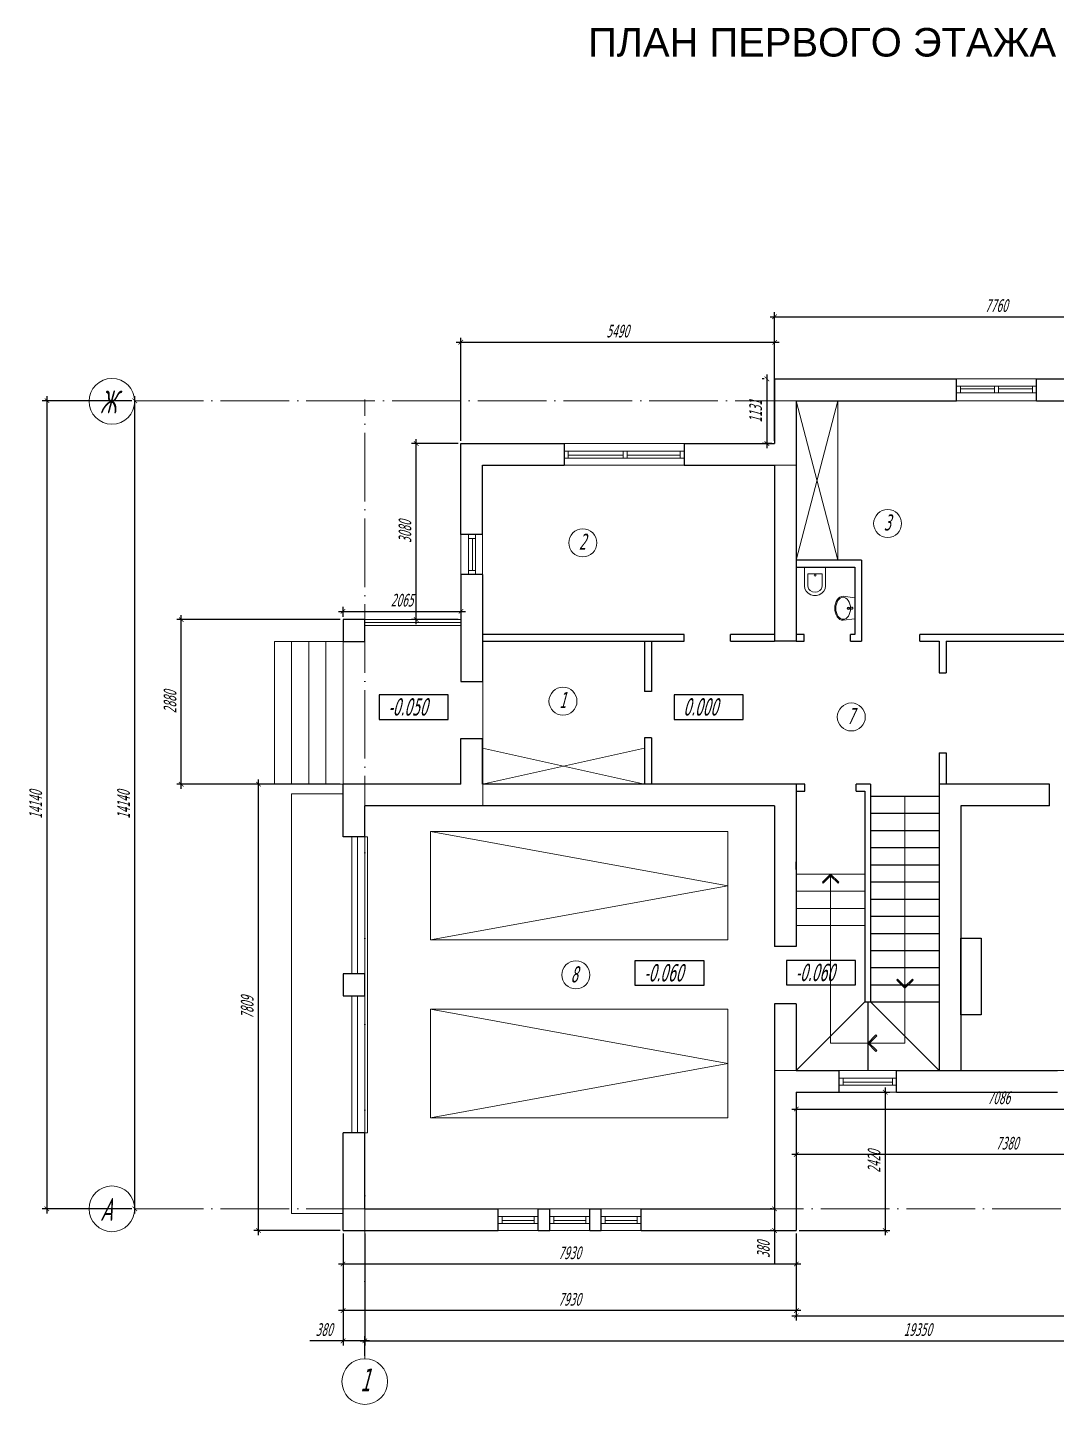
# Model space of a CAD drawing. Header units: millimetres. Extents: x 574812 to 785403, y 231698 to 285481.
# Drawn here: x 623779 to 641798, y 231698 to 255790 of the extents above; entities that cross this region are included whole.
import ezdxf
from ezdxf.enums import TextEntityAlignment as Align

# ---------------------------------------------------------------- set-up
doc = ezdxf.new("R2010")
doc.units = ezdxf.units.MM
doc.header["$PDMODE"] = 34
doc.linetypes.add('ACAD_ISO04W100', pattern=[30, 24, -3, 0, -3])
for name, color, linetype, lineweight in [('hatch-1', 14, 'Continuous', 5), ('WALL', 7, 'Continuous', 53), ('WALL-outdoor', 14, 'Continuous', 30)]:
    doc.layers.add(name, color=color, linetype=linetype, lineweight=lineweight)
for name, color, linetype in [('mebel', 175, 'Continuous'), ('OSI', 154, 'Continuous'), ('otmetki', 9, 'Continuous'), ('Для площадей', 7, 'Continuous')]:
    doc.layers.add(name, color=color, linetype=linetype)
doc.styles.get("Standard").update_dxf_attribs({"font": 'TAHOMA.TTF', "width": 0.6, "oblique": 15, "height": 220})
doc.styles.add('style4', font='ARIAL.TTF', dxfattribs={"height": 200})
doc.dimstyles.new('100', dxfattribs={"dimtxt": 140, "dimasz": 80, "dimexe": 80, "dimexo": 50, "dimgap": 80, "dimtad": 1, "dimdec": 0, "dimtxsty": 'Standard', "dimblk": 'ARCHTICK', "dimcen": 80, "dimdle": 80, "dimadec": 0, "dimazin": 0, "dimtfac": 1, "dimtdec": 0, "dimtmove": 0, "dimatfit": 3, "dimfxl": 0, "dimarcsym": 0})

# ---------------------------------------------------------------- blocks, each defined once
blk = doc.blocks.new('Биде 1')
at = {"linetype": 'Continuous', "lineweight": 0}
for p, q in [((0, 0), (0, -330)), ((370, 0), (0, 0)), ((370, 0), (370, -330)), ((60, -120), (310, -120)), ((60, -120), (60, -330)), ((310, -120), (310, -330))]:
    blk.add_line(p, q, dxfattribs=at)
blk.add_lwpolyline([(185, -128), (174, -132), (170, -143), (174, -153), (185, -158), (196, -153), (200, -143), (196, -132)], close=True, dxfattribs=at)
for points in [[(0, -330), (8, -379), (30, -424), (65, -460)], [(60, -330), (65, -361), (79, -389), (101, -412)], [(65, -460), (110, -485), (159, -498), (211, -498), (260, -485), (305, -460)], [(101, -412), (141, -433), (185, -440), (229, -433), (269, -412)], [(269, -412), (291, -389), (305, -361), (310, -330)], [(305, -460), (340, -424), (362, -379), (370, -330)]]:
    blk.add_lwpolyline(points, dxfattribs=at)
blk = doc.blocks.new('Раковина 1')
at = {"linetype": 'Continuous', "lineweight": 0}
for p, q in [((0, 0), (-38, -289)), ((0, 0), (0, 0)), ((524, 0), (0, 0)), ((524, 0), (524, 0)), ((562, -289), (524, 0)), ((-38, -289), (-33, -330)), ((-33, -330), (-16, -370)), ((-13, -289), (-8, -253)), ((-8, -325), (-13, -289)), ((-8, -253), (8, -218)), ((8, -359), (-8, -325)), ((8, -218), (33, -187)), ((33, -187), (67, -159)), ((67, -159), (109, -136)), ((109, -136), (157, -119)), ((157, -119), (208, -108)), ((208, -108), (262, -105)), ((238, -72), (238, -67)), ((241, -112), (238, -72)), ((244, -121), (251, -174)), ((248, -110), (248, -95)), ((248, -95), (275, -95)), ((248, -96), (275, -96)), ((262, -105), (316, -108)), ((273, -174), (280, -121)), ((275, -95), (275, -110)), ((283, -112), (286, -72)), ((286, -72), (286, -67)), ((316, -108), (367, -119)), ((367, -119), (415, -136)), ((415, -136), (457, -159)), ((457, -159), (491, -187)), ((491, -187), (516, -218)), ((516, -218), (532, -253)), ((532, -325), (516, -359)), ((532, -253), (537, -289)), ((537, -289), (532, -325)), ((539, -370), (556, -330)), ((556, -330), (562, -289)), ((-16, -370), (12, -406)), ((33, -391), (8, -359)), ((12, -406), (50, -438)), ((67, -419), (33, -391)), ((50, -438), (95, -464)), ((109, -442), (67, -419)), ((95, -464), (147, -484)), ((157, -459), (109, -442)), ((147, -484), (203, -496)), ((208, -470), (157, -459)), ((203, -496), (262, -500)), ((262, -473), (208, -470)), ((316, -470), (262, -473)), ((262, -500), (320, -496)), ((367, -459), (316, -470)), ((320, -496), (377, -484)), ((415, -442), (367, -459)), ((377, -484), (429, -464)), ((457, -419), (415, -442)), ((429, -464), (474, -438)), ((491, -391), (457, -419)), ((474, -438), (512, -406)), ((516, -359), (491, -391)), ((512, -406), (539, -370))]:
    blk.add_line(p, q, dxfattribs=at)
blk.add_circle((262, -158), 30, dxfattribs=at)
for centre, radius, start, end in [((262, -70), 25, 339.2856, 200.7144), ((262, -70), 24, 7.8374, 171.8967), ((262, -109), 21.1, 185.1696, 354.8304), ((262, -110), 21.1, 185.1696, 354.8304), ((262, -110), 13.6, 180, 0), ((262, -173), 11.2, 187.1389, 352.8611)]:
    blk.add_arc(centre, radius, start, end, dxfattribs=at)
blk = doc.blocks.new('_ArchTick')
at = {"color": 0, "linetype": 'ByBlock', "const_width": 0.15}
blk.add_lwpolyline([(-0.5, -0.5), (0.5, 0.5)], dxfattribs=at)
blk = doc.blocks.new('*D36')
at = {"color": 0, "lineweight": -2}
for p, q in [((636849, 235201), (636849, 234741)), ((636799, 235121), (636769, 235121)), ((636799, 234741), (636769, 234741)), ((636849, 234741), (636849, 234158))]:
    blk.add_line(p, q, dxfattribs=at)
at = {"layer": 'Defpoints', "color": 0, "lineweight": 5}
for p in [(636849, 235121), (636849, 234741), (636849, 234741)]:
    blk.add_point(p, dxfattribs=at)
at = {"color": 0, "lineweight": -2, "xscale": 80, "yscale": 80, "zscale": 80}
for p, rotation in [((636849, 235121), 90), ((636849, 234741), 270)]:
    blk.add_blockref('_ArchTick', p, dxfattribs=dict(at, rotation=rotation))
at = {"color": 0, "lineweight": 5, "insert": (636654, 234409), "char_height": 220, "attachment_point": 5, "rotation": 90}
blk.add_mtext('380', dxfattribs=at)
blk = doc.blocks.new('*D38')
at = {"color": 0, "lineweight": -2}
for p, q in [((626469, 242470), (626469, 245510)), ((629249, 245430), (626389, 245430)), ((629249, 242550), (626389, 242550))]:
    blk.add_line(p, q, dxfattribs=at)
at = {"layer": 'Defpoints', "color": 0, "lineweight": 5}
for p in [(626469, 245430), (629299, 245430), (629299, 242550)]:
    blk.add_point(p, dxfattribs=at)
at = {"color": 0, "lineweight": -2, "xscale": 80, "yscale": 80, "zscale": 80}
for p, rotation in [((626469, 245430), 90), ((626469, 242550), 270)]:
    blk.add_blockref('_ArchTick', p, dxfattribs=dict(at, rotation=rotation))
at = {"color": 0, "lineweight": 5, "insert": (626274, 243990), "char_height": 220, "attachment_point": 5, "rotation": 90}
blk.add_mtext('2880', dxfattribs=at)
blk = doc.blocks.new('*D39')
at = {"color": 0, "lineweight": -2}
for p, q in [((629219, 245574), (631444, 245574)), ((629299, 245480), (629299, 245654)), ((631364, 245480), (631364, 245654))]:
    blk.add_line(p, q, dxfattribs=at)
at = {"layer": 'Defpoints', "color": 0, "lineweight": 5}
for p in [(631364, 245574), (629299, 245430), (631364, 245430)]:
    blk.add_point(p, dxfattribs=at)
at = {"color": 0, "lineweight": -2, "xscale": 80, "yscale": 80, "zscale": 80, "rotation": 180}
blk.add_blockref('_ArchTick', (629299, 245574), dxfattribs=at)
at = {"color": 0, "lineweight": -2, "xscale": 80, "yscale": 80, "zscale": 80}
blk.add_blockref('_ArchTick', (631364, 245574), dxfattribs=at)
at = {"color": 0, "lineweight": 5, "insert": (630331, 245768), "char_height": 220, "attachment_point": 5}
blk.add_mtext('2065', dxfattribs=at)
blk = doc.blocks.new('*D40')
at = {"color": 0, "lineweight": -2}
for p, q in [((631314, 248510), (630499, 248510)), ((630579, 245350), (630579, 248590)), ((631314, 245430), (630499, 245430))]:
    blk.add_line(p, q, dxfattribs=at)
at = {"layer": 'Defpoints', "color": 0, "lineweight": 5}
for p in [(630579, 248510), (631364, 248510), (631364, 245430)]:
    blk.add_point(p, dxfattribs=at)
at = {"color": 0, "lineweight": -2, "xscale": 80, "yscale": 80, "zscale": 80}
for p, rotation in [((630579, 248510), 90), ((630579, 245430), 270)]:
    blk.add_blockref('_ArchTick', p, dxfattribs=dict(at, rotation=rotation))
at = {"color": 0, "lineweight": 5, "insert": (630384, 246970), "char_height": 220, "attachment_point": 5, "rotation": 90}
blk.add_mtext('3080', dxfattribs=at)
blk = doc.blocks.new('*D41')
at = {"color": 0, "lineweight": -2}
for p, q in [((631359, 248560), (631359, 250363)), ((636849, 248560), (636849, 250363)), ((631279, 250283), (636929, 250283))]:
    blk.add_line(p, q, dxfattribs=at)
at = {"layer": 'Defpoints', "color": 0, "lineweight": 5}
for p in [(636849, 250283), (631359, 248510), (636849, 248510)]:
    blk.add_point(p, dxfattribs=at)
at = {"color": 0, "lineweight": -2, "xscale": 80, "yscale": 80, "zscale": 80, "rotation": 180}
blk.add_blockref('_ArchTick', (631359, 250283), dxfattribs=at)
at = {"color": 0, "lineweight": -2, "xscale": 80, "yscale": 80, "zscale": 80}
blk.add_blockref('_ArchTick', (636849, 250283), dxfattribs=at)
at = {"color": 0, "lineweight": 5, "insert": (634104, 250477), "char_height": 220, "attachment_point": 5}
blk.add_mtext('5490', dxfattribs=at)
blk = doc.blocks.new('*D42')
at = {"color": 0, "lineweight": -2}
for p, q in [((636849, 249691), (636849, 250809)), ((644609, 249691), (644609, 250809)), ((636769, 250729), (644689, 250729))]:
    blk.add_line(p, q, dxfattribs=at)
at = {"layer": 'Defpoints', "color": 0, "lineweight": 5}
for p in [(644609, 250729), (636849, 249641), (644609, 249641)]:
    blk.add_point(p, dxfattribs=at)
at = {"color": 0, "lineweight": -2, "xscale": 80, "yscale": 80, "zscale": 80, "rotation": 180}
blk.add_blockref('_ArchTick', (636849, 250729), dxfattribs=at)
at = {"color": 0, "lineweight": -2, "xscale": 80, "yscale": 80, "zscale": 80}
blk.add_blockref('_ArchTick', (644609, 250729), dxfattribs=at)
at = {"color": 0, "lineweight": 5, "insert": (640729, 250923), "char_height": 220, "attachment_point": 5}
blk.add_mtext('7760', dxfattribs=at)
blk = doc.blocks.new('*D48')
at = {"color": 0, "lineweight": -2}
for p, q in [((637229, 237111), (637229, 235992)), ((644609, 237111), (644609, 235992)), ((644689, 236072), (637149, 236072))]:
    blk.add_line(p, q, dxfattribs=at)
at = {"layer": 'Defpoints', "color": 0, "lineweight": 5}
for p in [(637229, 237161), (644609, 237161), (637229, 236072)]:
    blk.add_point(p, dxfattribs=at)
at = {"color": 0, "lineweight": -2, "xscale": 80, "yscale": 80, "zscale": 80, "rotation": 180}
blk.add_blockref('_ArchTick', (637229, 236072), dxfattribs=at)
at = {"color": 0, "lineweight": -2, "xscale": 80, "yscale": 80, "zscale": 80}
blk.add_blockref('_ArchTick', (644609, 236072), dxfattribs=at)
at = {"color": 0, "lineweight": 5, "insert": (640919, 236267), "char_height": 220, "attachment_point": 5}
blk.add_mtext('7380', dxfattribs=at)
blk = doc.blocks.new('*D49')
at = {"color": 0, "lineweight": -2}
for p, q in [((637279, 237161), (638866, 237161)), ((638786, 237241), (638786, 234661)), ((637279, 234741), (638866, 234741))]:
    blk.add_line(p, q, dxfattribs=at)
at = {"layer": 'Defpoints', "color": 0, "lineweight": 5}
for p in [(637229, 237161), (637229, 234741), (638786, 234741)]:
    blk.add_point(p, dxfattribs=at)
at = {"color": 0, "lineweight": -2, "xscale": 80, "yscale": 80, "zscale": 80}
for p, rotation in [((638786, 237161), 90), ((638786, 234741), 270)]:
    blk.add_blockref('_ArchTick', p, dxfattribs=dict(at, rotation=rotation))
at = {"color": 0, "lineweight": 5, "insert": (638591, 235951), "char_height": 220, "attachment_point": 5, "rotation": 90}
blk.add_mtext('2420', dxfattribs=at)
blk = doc.blocks.new('*D50')
at = {"color": 0, "lineweight": -2}
for p, q in [((629299, 234691), (629299, 233261)), ((637229, 234691), (637229, 233261)), ((637309, 233341), (629219, 233341))]:
    blk.add_line(p, q, dxfattribs=at)
at = {"layer": 'Defpoints', "color": 0, "lineweight": 5}
for p in [(629299, 234741), (637229, 234741), (629299, 233341)]:
    blk.add_point(p, dxfattribs=at)
at = {"color": 0, "lineweight": -2, "xscale": 80, "yscale": 80, "zscale": 80, "rotation": 180}
blk.add_blockref('_ArchTick', (629299, 233341), dxfattribs=at)
at = {"color": 0, "lineweight": -2, "xscale": 80, "yscale": 80, "zscale": 80}
blk.add_blockref('_ArchTick', (637229, 233341), dxfattribs=at)
at = {"color": 0, "lineweight": 5, "insert": (633264, 233535), "char_height": 220, "attachment_point": 5}
blk.add_mtext('7930', dxfattribs=at)
blk = doc.blocks.new('*D51')
at = {"color": 0, "lineweight": -2}
for p, q in [((627819, 234661), (627819, 242630)), ((629249, 242550), (627739, 242550)), ((629249, 234741), (627739, 234741))]:
    blk.add_line(p, q, dxfattribs=at)
at = {"layer": 'Defpoints', "color": 0, "lineweight": 5}
for p in [(627819, 242550), (629299, 242550), (629299, 234741)]:
    blk.add_point(p, dxfattribs=at)
at = {"color": 0, "lineweight": -2, "xscale": 80, "yscale": 80, "zscale": 80}
for p, rotation in [((627819, 242550), 90), ((627819, 234741), 270)]:
    blk.add_blockref('_ArchTick', p, dxfattribs=dict(at, rotation=rotation))
at = {"color": 0, "lineweight": 5, "insert": (627624, 238645), "char_height": 220, "attachment_point": 5, "rotation": 90}
blk.add_mtext('7809', dxfattribs=at)
blk = doc.blocks.new('*D52')
at = {"color": 0, "lineweight": -2}
for p, q in [((636664, 249641), (636634, 249641)), ((636714, 249721), (636714, 248430)), ((636799, 248510), (636634, 248510))]:
    blk.add_line(p, q, dxfattribs=at)
at = {"layer": 'Defpoints', "color": 0, "lineweight": 5}
for p in [(636714, 249641), (636714, 248510), (636849, 248510)]:
    blk.add_point(p, dxfattribs=at)
at = {"color": 0, "lineweight": -2, "xscale": 80, "yscale": 80, "zscale": 80}
for p, rotation in [((636714, 249641), 90), ((636714, 248510), 270)]:
    blk.add_blockref('_ArchTick', p, dxfattribs=dict(at, rotation=rotation))
at = {"color": 0, "lineweight": 5, "insert": (636519, 249075), "char_height": 220, "attachment_point": 5, "rotation": 90}
blk.add_mtext('1131', dxfattribs=at)
blk = doc.blocks.new('*D55')
at = {"color": 0, "lineweight": -2}
for p, q in [((629599, 232811), (649109, 232811)), ((629679, 232548), (629679, 232891)), ((649029, 232548), (649029, 232891))]:
    blk.add_line(p, q, dxfattribs=at)
at = {"layer": 'Defpoints', "color": 0, "lineweight": 5}
for p in [(649029, 232811), (629679, 232498), (649029, 232498)]:
    blk.add_point(p, dxfattribs=at)
at = {"color": 0, "lineweight": -2, "xscale": 80, "yscale": 80, "zscale": 80, "rotation": 180}
blk.add_blockref('_ArchTick', (629679, 232811), dxfattribs=at)
at = {"color": 0, "lineweight": -2, "xscale": 80, "yscale": 80, "zscale": 80}
blk.add_blockref('_ArchTick', (649029, 232811), dxfattribs=at)
at = {"color": 0, "lineweight": 5, "insert": (639354, 233006), "char_height": 220, "attachment_point": 5}
blk.add_mtext('19350', dxfattribs=at)
blk = doc.blocks.new('*D57')
at = {"color": 0, "lineweight": -2}
for p, q in [((629299, 234691), (629299, 232731)), ((629679, 234691), (629679, 232731)), ((629299, 232811), (628716, 232811)), ((629759, 232811), (629299, 232811))]:
    blk.add_line(p, q, dxfattribs=at)
at = {"layer": 'Defpoints', "color": 0, "lineweight": 5}
for p in [(629299, 234741), (629679, 234741), (629299, 232811)]:
    blk.add_point(p, dxfattribs=at)
at = {"color": 0, "lineweight": -2, "xscale": 80, "yscale": 80, "zscale": 80, "rotation": 180}
blk.add_blockref('_ArchTick', (629299, 232811), dxfattribs=at)
at = {"color": 0, "lineweight": -2, "xscale": 80, "yscale": 80, "zscale": 80}
blk.add_blockref('_ArchTick', (629679, 232811), dxfattribs=at)
at = {"color": 0, "lineweight": 5, "insert": (628968, 233006), "char_height": 220, "attachment_point": 5}
blk.add_mtext('380', dxfattribs=at)
blk = doc.blocks.new('*D58')
at = {"color": 0, "lineweight": -2}
for p, q in [((649409, 234561), (649409, 233168)), ((637149, 233248), (649489, 233248)), ((637229, 233291), (637229, 233168))]:
    blk.add_line(p, q, dxfattribs=at)
at = {"layer": 'Defpoints', "color": 0, "lineweight": 5}
for p in [(649409, 234611), (637229, 233341), (649409, 233248)]:
    blk.add_point(p, dxfattribs=at)
at = {"color": 0, "lineweight": -2, "xscale": 80, "yscale": 80, "zscale": 80, "rotation": 180}
blk.add_blockref('_ArchTick', (637229, 233248), dxfattribs=at)
at = {"color": 0, "lineweight": -2, "xscale": 80, "yscale": 80, "zscale": 80}
blk.add_blockref('_ArchTick', (649409, 233248), dxfattribs=at)
at = {"color": 0, "lineweight": 5, "insert": (643319, 233443), "char_height": 220, "attachment_point": 5}
blk.add_mtext('12180', dxfattribs=at)
blk = doc.blocks.new('*D59')
at = {"color": 0, "lineweight": -2}
for p, q in [((629299, 234691), (629299, 234074)), ((637229, 234691), (637229, 234074)), ((637309, 234154), (629219, 234154))]:
    blk.add_line(p, q, dxfattribs=at)
at = {"layer": 'Defpoints', "color": 0, "lineweight": 5}
for p in [(629299, 234741), (637229, 234741), (629299, 234154)]:
    blk.add_point(p, dxfattribs=at)
at = {"color": 0, "lineweight": -2, "xscale": 80, "yscale": 80, "zscale": 80, "rotation": 180}
blk.add_blockref('_ArchTick', (629299, 234154), dxfattribs=at)
at = {"color": 0, "lineweight": -2, "xscale": 80, "yscale": 80, "zscale": 80}
blk.add_blockref('_ArchTick', (637229, 234154), dxfattribs=at)
at = {"color": 0, "lineweight": 5, "insert": (633264, 234349), "char_height": 220, "attachment_point": 5}
blk.add_mtext('7930', dxfattribs=at)
blk = doc.blocks.new('*D60')
at = {"color": 0, "lineweight": -2}
for p, q in [((637229, 237111), (637229, 236786)), ((644315, 237111), (644315, 236786)), ((637149, 236866), (644395, 236866))]:
    blk.add_line(p, q, dxfattribs=at)
at = {"layer": 'Defpoints', "color": 0, "lineweight": 5}
for p in [(637229, 237161), (644315, 237161), (644315, 236866)]:
    blk.add_point(p, dxfattribs=at)
at = {"color": 0, "lineweight": -2, "xscale": 80, "yscale": 80, "zscale": 80, "rotation": 180}
blk.add_blockref('_ArchTick', (637229, 236866), dxfattribs=at)
at = {"color": 0, "lineweight": -2, "xscale": 80, "yscale": 80, "zscale": 80}
blk.add_blockref('_ArchTick', (644315, 236866), dxfattribs=at)
at = {"color": 0, "lineweight": 5, "insert": (640772, 237061), "char_height": 220, "attachment_point": 5}
blk.add_mtext('7086', dxfattribs=at)
blk = doc.blocks.new('*D64')
at = {"color": 0, "lineweight": -2}
for p, q in [((625606, 249261), (624038, 249261)), ((624118, 249341), (624118, 235041)), ((625606, 235121), (624038, 235121))]:
    blk.add_line(p, q, dxfattribs=at)
at = {"layer": 'Defpoints', "color": 0, "lineweight": 5}
for p in [(625656, 249261), (624118, 235121), (625656, 235121)]:
    blk.add_point(p, dxfattribs=at)
at = {"color": 0, "lineweight": -2, "xscale": 80, "yscale": 80, "zscale": 80}
for p, rotation in [((624118, 249261), 90), ((624118, 235121), 270)]:
    blk.add_blockref('_ArchTick', p, dxfattribs=dict(at, rotation=rotation))
at = {"color": 0, "lineweight": 5, "insert": (623924, 242191), "char_height": 220, "attachment_point": 5, "rotation": 90}
blk.add_mtext('14140', dxfattribs=at)
blk = doc.blocks.new('*D65')
at = {"color": 0, "lineweight": -2}
for p, q in [((625606, 249261), (625576, 249261)), ((625656, 235041), (625656, 249341)), ((625606, 235121), (625576, 235121))]:
    blk.add_line(p, q, dxfattribs=at)
at = {"layer": 'Defpoints', "color": 0, "lineweight": 5}
for p in [(625656, 249261), (625656, 249261), (625656, 235121)]:
    blk.add_point(p, dxfattribs=at)
at = {"color": 0, "lineweight": -2, "xscale": 80, "yscale": 80, "zscale": 80}
for p, rotation in [((625656, 249261), 90), ((625656, 235121), 270)]:
    blk.add_blockref('_ArchTick', p, dxfattribs=dict(at, rotation=rotation))
at = {"color": 0, "lineweight": 5, "insert": (625461, 242191), "char_height": 220, "attachment_point": 5, "rotation": 90}
blk.add_mtext('14140', dxfattribs=at)

msp = doc.modelspace()

# ---------------------------------------------------------------- linework, layer by layer
at = {"lineweight": 5}
for p, q in [((637954.5, 246470.6), (637229.1, 249260.9)), ((637954.5, 249260.9), (637229.1, 246470.6)), ((637954.5, 249260.9), (637954.5, 246470.6)), ((637229.1, 240977), (638429.1, 240977)), ((637229.1, 240677), (638429.1, 240677)), ((637229.1, 240377), (638429.1, 240377)), ((637229.1, 240077), (638429.1, 240077))]:
    msp.add_line(p, q, dxfattribs=at)
at = {"lineweight": 9}
for p, q in [((629299.1, 242549.9), (629299.1, 245049.9)), ((639129.1, 238018.9), (639129.1, 242340.8)), ((637829.1, 238018.9), (637829.1, 240977)), ((637829.1, 238018.9), (639129.1, 238018.9))]:
    msp.add_line(p, q, dxfattribs=at)
at = {"layer": 'hatch-1', "lineweight": 30}
for p, q in [((636849.1, 249640.9), (636849.1, 248509.9)), ((636849.1, 249640.9), (640029.1, 249640.9)), ((640029.1, 249260.9), (640029.1, 249640.9)), ((641429.1, 249260.9), (641429.1, 249640.9)), ((641429.1, 249640.9), (644609.1, 249640.9)), ((637229.1, 249260.9), (637229.1, 245050.6)), ((637229.1, 249260.9), (640029.1, 249260.9)), ((641429.1, 249260.9), (644229.1, 249260.9)), ((631359.1, 248509.9), (633169.5, 248509.9)), ((631359.1, 246920.9), (631359.1, 248509.9)), ((633169.5, 248509.9), (633169.5, 248129.9)), ((635269.5, 248509.9), (635269.5, 248129.9)), ((635269.5, 248509.9), (636849.1, 248509.9)), ((631739.1, 248129.9), (633169.5, 248129.9)), ((631739.1, 246920.9), (631739.1, 248129.9)), ((635269.5, 248129.9), (636849.1, 248129.9)), ((636849.1, 248129.9), (636849.1, 245050.6)), ((631739.1, 246920.9), (631359.1, 246920.9)), ((638371.8, 246470.6), (637229.1, 246470.6)), ((638371.8, 246470.6), (638371.8, 245050.6)), ((637229.1, 246350.6), (638251.8, 246350.6)), ((638251.8, 246350.6), (638251.8, 245170.6)), ((631743.6, 246220.9), (631363.6, 246220.9)), ((631363.6, 244350), (631363.6, 246220.9)), ((631743.6, 244350), (631743.6, 246220.9)), ((635268.3, 245170.6), (631743.6, 245170.6)), ((631743.6, 245050.6), (635268.3, 245050.6)), ((634573.4, 245050.6), (634573.4, 244175.2)), ((634693.4, 245050.6), (634693.4, 244175.2)), ((635268.3, 245050.6), (635268.3, 245170.6)), ((636849.1, 245170.6), (636078.3, 245170.6)), ((636078.3, 245050.6), (636078.3, 245170.6)), ((636078.3, 245050.6), (636849.1, 245050.6)), ((637229.1, 245050.6), (636849.1, 245050.6)), ((637367.7, 245170.6), (637229.1, 245170.6)), ((637229.1, 245050.6), (637367.7, 245050.6)), ((637367.7, 245170.6), (637278.2, 245170.6)), ((637367.7, 245050.6), (637367.7, 245170.6)), ((638251.8, 245170.6), (638177.7, 245170.6)), ((638177.7, 245050.6), (638177.7, 245170.6)), ((638177.7, 245050.6), (638354.2, 245050.6)), ((638177.7, 245050.6), (638371.8, 245050.6)), ((639391.1, 245050.6), (639391.1, 245170.6)), ((642109.1, 245170.6), (639391.1, 245170.6)), ((639391.1, 245050.6), (639729.1, 245050.6)), ((639729.1, 245050.6), (639729.1, 244500.2)), ((639849.1, 245050.6), (639849.1, 244500.2)), ((639849.1, 245050.6), (642229.1, 245050.6)), ((631361.3, 244350), (631741.3, 244350)), ((639729.1, 244500.2), (639849.1, 244500.2)), ((634693.4, 244175.2), (634573.4, 244175.2)), ((631361.3, 243350), (631741.3, 243350)), ((631361.3, 242549.9), (631361.3, 243350)), ((631741.3, 242549.9), (631741.3, 243350)), ((634693.4, 243363.5), (634573.4, 243363.5)), ((634573.4, 243363.5), (634573.4, 242549.9)), ((634693.4, 243363.5), (634693.4, 242549.9)), ((639729.1, 243100.2), (639849.1, 243100.2)), ((639729.1, 243100.2), (639729.1, 242549.9)), ((639849.1, 243100.2), (639849.1, 242549.9)), ((629299.1, 241629.9), (629299.1, 242549.9)), ((631361.3, 242549.9), (629299.1, 242549.9)), ((637229.1, 242549.9), (631741.3, 242549.9)), ((637229.1, 242549.9), (637229.1, 239709.6)), ((637378.7, 242549.9), (637229.1, 242549.9)), ((637229.1, 242429.9), (637378.7, 242429.9)), ((637378.7, 242429.9), (637378.7, 242549.9)), ((638278.7, 242429.9), (638278.7, 242549.9)), ((638529.1, 242549.9), (638278.7, 242549.9)), ((638278.7, 242429.9), (638429.1, 242429.9)), ((638429.1, 242429.9), (638429.1, 238740.8)), ((638529.1, 242549.9), (638529.1, 238740.8)), ((639729.1, 242549.9), (639729.1, 237540.8)), ((641658.6, 242549.9), (639729.1, 242549.9)), ((641658.6, 242169.9), (641658.6, 242549.9)), ((636849.1, 242169.9), (629679.1, 242169.9)), ((629679.1, 241629.9), (629679.1, 242169.9)), ((636849.1, 242169.9), (636849.1, 239709.6)), ((640109.1, 242169.9), (640109.1, 237540.8)), ((641658.6, 242169.9), (640109.1, 242169.9)), ((629679.1, 241629.9), (629299.1, 241629.9)), ((637229.1, 241056.3), (637229.1, 241189.9)), ((637229.1, 239709.6), (636849.1, 239709.6)), ((637229.1, 238709.6), (636849.1, 238709.6)), ((636849.1, 238709.6), (636849.1, 235120.9)), ((637229.1, 238709.6), (637229.1, 237540.8)), ((638429.1, 238740.8), (638529.1, 238740.8)), ((637229.1, 237540.8), (637979.1, 237540.8)), ((637979.1, 237160.8), (637979.1, 237540.8)), ((638979.1, 237540.8), (641797.5, 237540.8)), ((638979.1, 237160.8), (638979.1, 237540.8)), ((637229.1, 237160.8), (637979.1, 237160.8)), ((637229.1, 237160.8), (637229.1, 234740.9)), ((638979.1, 237160.8), (641797.5, 237160.8)), ((629299.1, 234740.9), (629299.1, 236449.9)), ((629679.1, 236449.9), (629299.1, 236449.9)), ((629679.1, 235120.9), (629679.1, 236449.9)), ((629679.1, 235120.9), (632014.1, 235120.9)), ((632014.1, 234740.9), (632014.1, 235120.9)), ((632714.1, 235120.9), (632914.1, 235120.9)), ((632714.1, 234740.9), (632714.1, 235120.9)), ((632914.1, 234740.9), (632914.1, 235120.9)), ((633614.1, 235120.9), (633814.1, 235120.9)), ((633614.1, 234740.9), (633614.1, 235120.9)), ((633814.1, 234740.9), (633814.1, 235120.9)), ((634514.1, 235120.9), (636849.1, 235120.9)), ((634514.1, 234740.9), (634514.1, 235120.9)), ((629299.1, 234740.9), (632014.1, 234740.9)), ((632714.1, 234740.9), (632914.1, 234740.9)), ((633614.1, 234740.9), (633814.1, 234740.9)), ((634514.1, 234740.9), (637229.1, 234740.9))]:
    msp.add_line(p, q, dxfattribs=at)
for points in [[(629299.1, 245429.9), (629299.1, 245049.9), (629679.1, 245049.9), (629679.1, 245429.9)], [(640109.1, 239855.3), (640465.4, 239855.3), (640465.4, 238513.1), (640109.1, 238513.1)], [(629679.1, 239229.9), (629299.1, 239229.9), (629299.1, 238849.9), (629679.1, 238849.9)]]:
    msp.add_lwpolyline(points, close=True, dxfattribs=at)
at = {"layer": 'mebel', "lineweight": 9}
for p, q in [((629679.1, 245429.9), (631359.1, 245429.9)), ((629679.1, 245379.9), (631359.1, 245379.9)), ((629679.1, 245329.9), (631359.1, 245329.9)), ((629299.1, 245049.9), (628099.1, 245049.9)), ((628099.1, 245049.9), (628099.1, 242549.9)), ((628399.1, 245049.9), (628399.1, 242549.9)), ((628699.1, 245049.9), (628699.1, 242549.9)), ((628999.1, 245049.9), (628999.1, 242549.9)), ((631739.1, 243180.5), (634573.4, 242549.9)), ((631739.1, 242549.9), (634573.4, 243180.5)), ((629299.1, 242549.9), (628099.1, 242549.9)), ((629299.1, 242379.9), (628399.1, 242379.9)), ((639129.1, 242340.8), (639129.1, 238980.7)), ((630829.1, 241724.9), (636029.1, 240774.9)), ((636029.1, 241724.9), (630829.1, 241724.9)), ((630829.1, 241724.9), (630829.1, 239824.9)), ((636029.1, 239824.9), (636029.1, 241724.9)), ((637829.1, 240977), (637685.3, 240834.5)), ((637829.1, 240948.9), (637699.4, 240820.3)), ((637829.1, 240977), (637972.8, 240834.5)), ((637829.1, 240948.9), (637958.7, 240820.3)), ((636029.1, 240774.9), (630829.1, 239824.9)), ((637699.4, 240820.3), (637685.3, 240834.5)), ((637958.7, 240820.3), (637972.8, 240834.5)), ((630829.1, 239824.9), (636029.1, 239824.9)), ((638999.4, 239137.4), (638985.3, 239123.2)), ((639129.1, 238980.7), (638985.3, 239123.2)), ((639129.1, 239008.9), (638999.4, 239137.4)), ((639129.1, 239008.9), (639258.7, 239137.4)), ((639129.1, 238980.7), (639272.8, 239123.2)), ((639258.7, 239137.4), (639272.8, 239123.2)), ((630829.1, 238614.9), (636029.1, 238614.9)), ((636029.1, 237664.9), (630829.1, 238614.9)), ((630829.1, 236714.9), (630829.1, 238614.9)), ((636029.1, 238614.9), (636029.1, 236714.9)), ((638479.1, 238018.9), (638621.6, 238162.7)), ((638493.2, 238033.1), (638635.8, 237889.2)), ((638507.2, 238018.9), (638635.8, 238148.6)), ((638635.8, 238148.6), (638621.6, 238162.7)), ((638479.1, 238018.9), (638621.6, 237875.2)), ((638635.8, 237889.2), (638621.6, 237875.2)), ((630829.1, 236714.9), (636029.1, 237664.9)), ((636029.1, 236714.9), (630829.1, 236714.9))]:
    msp.add_line(p, q, dxfattribs=at)
at = {"layer": 'mebel'}
for p, q in [((638529.1, 242340.8), (639729.1, 242340.8)), ((638529.1, 242040.8), (639729.1, 242040.8)), ((638529.1, 241740.8), (639729.1, 241740.8)), ((638529.1, 241440.8), (639729.1, 241440.8)), ((638529.1, 241140.8), (639729.1, 241140.8)), ((638529.1, 240840.8), (639729.1, 240840.8)), ((638529.1, 240540.8), (639729.1, 240540.8)), ((638529.1, 240240.8), (639729.1, 240240.8)), ((638529.1, 239940.8), (639729.1, 239940.8)), ((638529.1, 239640.8), (639729.1, 239640.8)), ((638529.1, 239340.8), (639729.1, 239340.8)), ((638529.1, 239040.8), (639729.1, 239040.8)), ((638429.1, 238740.8), (637229.1, 237540.8)), ((638479.1, 238740.8), (638479.1, 237540.8)), ((638529.1, 238740.8), (639729.1, 238740.8)), ((638529.1, 238740.8), (639729.1, 237540.8))]:
    msp.add_line(p, q, dxfattribs=at)
at = {"layer": 'mebel', "lineweight": 18}
for centre in [(638826.1, 247111.9), (633493.2, 246773.6), (633146.5, 244002.8), (638191.2, 243726.7), (633372.2, 239214.3)]:
    msp.add_circle(centre, 245, dxfattribs=at)
at = {"layer": 'OSI', "linetype": 'ACAD_ISO04W100', "lineweight": 9, "ltscale": 50}
for p, q in [((625655.5, 249260.9), (640029.1, 249260.9)), ((629679.1, 232497.7), (629679.1, 249280.9)), ((641429.1, 249260.9), (644229.1, 249260.9)), ((625655.5, 235120.9), (647797.8, 235120.9))]:
    msp.add_line(p, q, dxfattribs=at)
at = {"layer": 'OSI', "lineweight": 9}
for p, q in [((629299.1, 245049.9), (629299.1, 242549.9)), ((628399.1, 242379.9), (628399.1, 235040.9)), ((628399.1, 235040.9), (629299.1, 235040.9))]:
    msp.add_line(p, q, dxfattribs=at)
at = {"layer": 'OSI', "lineweight": 20}
for centre in [(625255.5, 249249.8), (625255.5, 235120.9), (629679.1, 232097.7)]:
    msp.add_circle(centre, 400, dxfattribs=at)
at = {"layer": 'WALL', "lineweight": 25}
for points in [[(629929.9, 243682.5), (631138.1, 243682.5), (631138.1, 244111.5), (629929.9, 244111.5)], [(635090.6, 243682.5), (636298.8, 243682.5), (636298.8, 244111.5), (635090.6, 244111.5)], [(634405.7, 239031.6), (635613.9, 239031.6), (635613.9, 239460.7), (634405.7, 239460.7)], [(637054.8, 239037.2), (638263, 239037.2), (638263, 239466.3), (637054.8, 239466.3)]]:
    msp.add_lwpolyline(points, close=True, dxfattribs=at)
at = {"layer": 'WALL-outdoor', "lineweight": 5}
for p, q in [((640029.1, 249640.9), (641429.1, 249640.9)), ((640099.1, 249515.9), (641359.1, 249515.9)), ((640099.1, 249465.9), (640694.1, 249465.9)), ((640099.1, 249395.9), (641359.1, 249395.9)), ((640764.1, 249465.9), (641359.1, 249465.9)), ((640029.1, 249260.9), (641429.1, 249260.9)), ((635199.5, 248374.9), (633239.5, 248374.9)), ((634199, 248304.9), (633239.5, 248304.9)), ((635199.5, 248254.9), (633239.5, 248254.9)), ((635199.5, 248304.9), (634269, 248304.9)), ((631494.1, 246850.9), (631494.1, 246290.9)), ((631614.1, 246850.9), (631494.1, 246850.9)), ((631564.1, 246850.9), (631564.1, 246290.9)), ((631614.1, 246850.9), (631614.1, 246290.9)), ((631614.1, 246290.9), (631494.1, 246290.9)), ((638049.1, 237405.8), (638909.1, 237405.8)), ((638049.1, 237285.8), (638049.1, 237405.8)), ((638049.1, 237335.8), (638909.1, 237335.8)), ((638909.1, 237285.8), (638909.1, 237405.8)), ((638049.1, 237285.8), (638909.1, 237285.8)), ((632084.1, 234985.9), (632644.1, 234985.9)), ((632084.1, 234865.9), (632084.1, 234985.9)), ((632084.1, 234915.9), (632644.1, 234915.9)), ((632644.1, 234865.9), (632644.1, 234985.9)), ((632984.1, 234985.9), (633544.1, 234985.9)), ((632984.1, 234865.9), (632984.1, 234985.9)), ((632984.1, 234915.9), (633544.1, 234915.9)), ((633544.1, 234865.9), (633544.1, 234985.9)), ((633884.1, 234985.9), (634444.1, 234985.9)), ((633884.1, 234865.9), (633884.1, 234985.9)), ((633884.1, 234915.9), (634444.1, 234915.9)), ((634444.1, 234865.9), (634444.1, 234985.9)), ((632084.1, 234865.9), (632644.1, 234865.9)), ((632984.1, 234865.9), (633544.1, 234865.9)), ((633884.1, 234865.9), (634444.1, 234865.9))]:
    msp.add_line(p, q, dxfattribs=at)
at = {"layer": 'WALL-outdoor', "lineweight": 13}
for p, q in [((635269.5, 248509.9), (633169.5, 248509.9)), ((635269.5, 248129.9), (633169.5, 248129.9)), ((631359.1, 246920.9), (631359.1, 246220.9)), ((631739.1, 246920.9), (631739.1, 246220.9)), ((629454.1, 239229.9), (629454.1, 241629.9)), ((629554.1, 239229.9), (629554.1, 241629.9)), ((629729.1, 241629.9), (629679.1, 241629.9)), ((629729.1, 239039.9), (629729.1, 241629.9)), ((629729.1, 239039.9), (629729.1, 236449.9)), ((629454.1, 238849.9), (629454.1, 236449.9)), ((629554.1, 238849.9), (629554.1, 236449.9)), ((637979.1, 237540.8), (638979.1, 237540.8)), ((641797.5, 237540.8), (641797.5, 237540.8)), ((637979.1, 237160.8), (638979.1, 237160.8)), ((641797.5, 237160.8), (641797.5, 237160.8)), ((629729.1, 236449.9), (629679.1, 236449.9)), ((632014.1, 235120.9), (632014.1, 235120.9)), ((632014.1, 235120.9), (632714.1, 235120.9)), ((632914.1, 235120.9), (633614.1, 235120.9)), ((632914.1, 235120.9), (632914.1, 235120.9)), ((633814.1, 235120.9), (634514.1, 235120.9)), ((632014.1, 234740.9), (632014.1, 234740.9)), ((632014.1, 234740.9), (632714.1, 234740.9)), ((632914.1, 234740.9), (633614.1, 234740.9)), ((632914.1, 234740.9), (632914.1, 234740.9)), ((633814.1, 234740.9), (634514.1, 234740.9))]:
    msp.add_line(p, q, dxfattribs=at)
for points in [[(640099.1, 249515.9), (640029.1, 249515.9), (640029.1, 249395.9), (640099.1, 249395.9)], [(640029.1, 249515.9), (640099.1, 249515.9), (640099.1, 249395.9), (640029.1, 249395.9)], [(640694.1, 249515.9), (640764.1, 249515.9), (640764.1, 249395.9), (640694.1, 249395.9)], [(641429.1, 249515.9), (641359.1, 249515.9), (641359.1, 249395.9), (641429.1, 249395.9)], [(633169.5, 248254.9), (633239.5, 248254.9), (633239.5, 248374.9), (633169.5, 248374.9)], [(635269.5, 248254.9), (635199.5, 248254.9), (635199.5, 248374.9), (635269.5, 248374.9)], [(631614.1, 246920.9), (631614.1, 246850.9), (631494.1, 246850.9), (631494.1, 246920.9)], [(631614.1, 246220.9), (631614.1, 246290.9), (631494.1, 246290.9), (631494.1, 246220.9)], [(637979.1, 237285.8), (638049.1, 237285.8), (638049.1, 237405.8), (637979.1, 237405.8)], [(638979.1, 237285.8), (638909.1, 237285.8), (638909.1, 237405.8), (638979.1, 237405.8)], [(632014.1, 234865.9), (632084.1, 234865.9), (632084.1, 234985.9), (632014.1, 234985.9)], [(632714.1, 234865.9), (632644.1, 234865.9), (632644.1, 234985.9), (632714.1, 234985.9)], [(632914.1, 234865.9), (632984.1, 234865.9), (632984.1, 234985.9), (632914.1, 234985.9)], [(633614.1, 234865.9), (633544.1, 234865.9), (633544.1, 234985.9), (633614.1, 234985.9)], [(633814.1, 234865.9), (633884.1, 234865.9), (633884.1, 234985.9), (633814.1, 234985.9)], [(634514.1, 234865.9), (634444.1, 234865.9), (634444.1, 234985.9), (634514.1, 234985.9)]]:
    msp.add_lwpolyline(points, dxfattribs=at)
for points in [[(640029.1, 249395.9), (640099.1, 249395.9), (640099.1, 249515.9), (640029.1, 249515.9)], [(640694.1, 249395.9), (640764.1, 249395.9), (640764.1, 249515.9), (640694.1, 249515.9)], [(641359.1, 249395.9), (641429.1, 249395.9), (641429.1, 249515.9), (641359.1, 249515.9)], [(634269, 248374.9), (634199, 248374.9), (634199, 248254.9), (634269, 248254.9)]]:
    msp.add_lwpolyline(points, close=True, dxfattribs=at)
at = {"layer": 'Для площадей', "color": 3, "lineweight": 5}
msp.add_lwpolyline([(629679.1, 242169.9), (631743.1, 242169.9), (631739.1, 248129.9), (637229.1, 248129.9), (637229.1, 249260.9), (644229.1, 249260.9), (644229.1, 246840.6), (645529.3, 246840.6), (645529.3, 247220.6), (646559.3, 247220.6), (646559.3, 246840.6), (649029.1, 246840.6), (649029.1, 240040.9), (644229.1, 240040.9), (644229.1, 237540.8), (636849.1, 237540.8), (636849.1, 235120.9), (629679.1, 235120.9), (629679.1, 242169.9)], dxfattribs=at)

# ---------------------------------------------------------------- block references
at = {"xscale": -1}
msp.add_blockref('Биде 1', (637741.5, 246350.6), dxfattribs=at)
at = {"xscale": -0.699999999871029, "yscale": 0.6999999999534339, "zscale": 0.7, "rotation": 270.1847791202554}
msp.add_blockref('Раковина 1', (638251.2, 245446.4), dxfattribs=at)

# ---------------------------------------------------------------- texts
at = {"style": 'style4'}
msp.add_text('ПЛАН ПЕРВОГО ЭТАЖА', height=500, dxfattribs=at).set_placement((637679.6, 255532.5), align=Align.MIDDLE_CENTER)
at = {"layer": 'OSI', "char_height": 400, "attachment_point": 1}
for s, insert in [('{\\Fromans.shx|c204;Ж}', (625047.6, 249438)), ('{\\Fromans.shx|c204;А}', (625047.6, 235309.1)), ('1', (629593.7, 232326.7))]:
    msp.add_mtext(s, dxfattribs=dict(at, insert=insert))
at = {"layer": 'OSI', "lineweight": 20, "char_height": 280, "width": 384.901, "attachment_point": 1}
for s, insert in [('3', (638756.9, 247270.5)), ('2', (633423.9, 246932.3)), ('1', (633077.3, 244161.4)), ('7', (638121.9, 243885.3)), ('{\\fTahoma|b0|i0|c0|p32;8}', (633281.2, 239363.7))]:
    msp.add_mtext(s, dxfattribs=dict(at, insert=insert))
at = {"layer": 'otmetki', "oblique": 15, "width": 0.6}
for s, p in [('-0.050', (630090.6, 243752.7)), ('0.000', (635251.4, 243752.7)), ('-0.060', (634566.5, 239101.9)), ('-0.060', (637215.5, 239107.5))]:
    msp.add_text(s, height=300, dxfattribs=at).set_placement(p)

# ---------------------------------------------------------------- dimensions: what is measured, and where the dimension line sits
at = {"color": 3, "lineweight": 5}
for base, p1, p2, picture, middle in [((644609.1, 250728.9), (636849.1, 249640.9), (644609.1, 249640.9), '*D42', (640729.1, 250923.4)), ((636849.1, 250282.9), (631359.1, 248509.9), (636849.1, 248509.9), '*D41', (634104.1, 250477.4)), ((631363.6073, 245573.6097), (629299.0719, 245429.8922), (631363.6073, 245429.8922), '*D39', (630331.3396, 245768.1899)), ((644314.7, 236866.4), (637229.1, 237160.8), (644314.7, 237160.8), '*D60', (640771.9, 237061.4)), ((637229.1, 236072.3), (644609.1, 237160.8), (637229.1, 237160.8), '*D48', (640919.1, 236267.4)), ((629299.1, 232811.2), (629679.1, 234740.9), (629299.1, 234740.9), '*D57', (628967.5, 233006.2)), ((629299.1, 233340.6), (637229.1, 234740.9), (629299.1, 234740.9), '*D50', (633264.1, 233535.2)), ((629299.1, 234153.9), (637229.1, 234740.9), (629299.1, 234740.9), '*D59', (633264.1, 234348.5)), ((649409.1, 233247.8), (637229.1, 233340.6), (649409.1, 234610.8), '*D58', (643319.1, 233442.8)), ((649029.1, 232811.2), (629679.1, 232497.7), (649029.1, 232497.7), '*D55', (639354.1, 233005.7))]:
    dim = msp.add_linear_dim(base=base, p1=p1, p2=p2, dimstyle='100', dxfattribs=at)
    dim.commit()
    dim.dimension.update_dxf_attribs({"geometry": picture, "text_midpoint": middle})
for base, p1, p2, picture, middle in [((636714, 248509.9), (636714, 249640.9), (636849.1, 248509.9), '*D52', (636519.4, 249075.4)), ((624118.1, 235120.9), (625655.5, 249260.9), (625655.5, 235120.9), '*D64', (623923.6, 242190.9)), ((625655.5, 249260.9), (625655.5, 235120.9), (625655.5, 249260.9), '*D65', (625461, 242190.9)), ((630579.2, 248509.9), (631363.6, 245429.9), (631363.6, 248509.9), '*D40', (630384.2, 246969.9)), ((626469.2, 245429.9), (629299.1, 242549.9), (629299.1, 245429.9), '*D38', (626274.1, 243989.9)), ((627819.1, 242549.9), (629299.1, 234740.9), (629299.1, 242549.9), '*D51', (627624.1, 238645.4)), ((638786, 234740.9), (637229.1, 237160.8), (637229.1, 234740.9), '*D49', (638591.5, 235950.8)), ((636849.1, 234740.9), (636849.1, 235120.9), (636849.1, 234740.9), '*D36', (636654, 234409.3))]:
    dim = msp.add_linear_dim(base=base, p1=p1, p2=p2, angle=90, dimstyle='100', dxfattribs=at)
    dim.commit()
    dim.dimension.update_dxf_attribs({"geometry": picture, "text_midpoint": middle})

doc.saveas('drawing.dxf')
